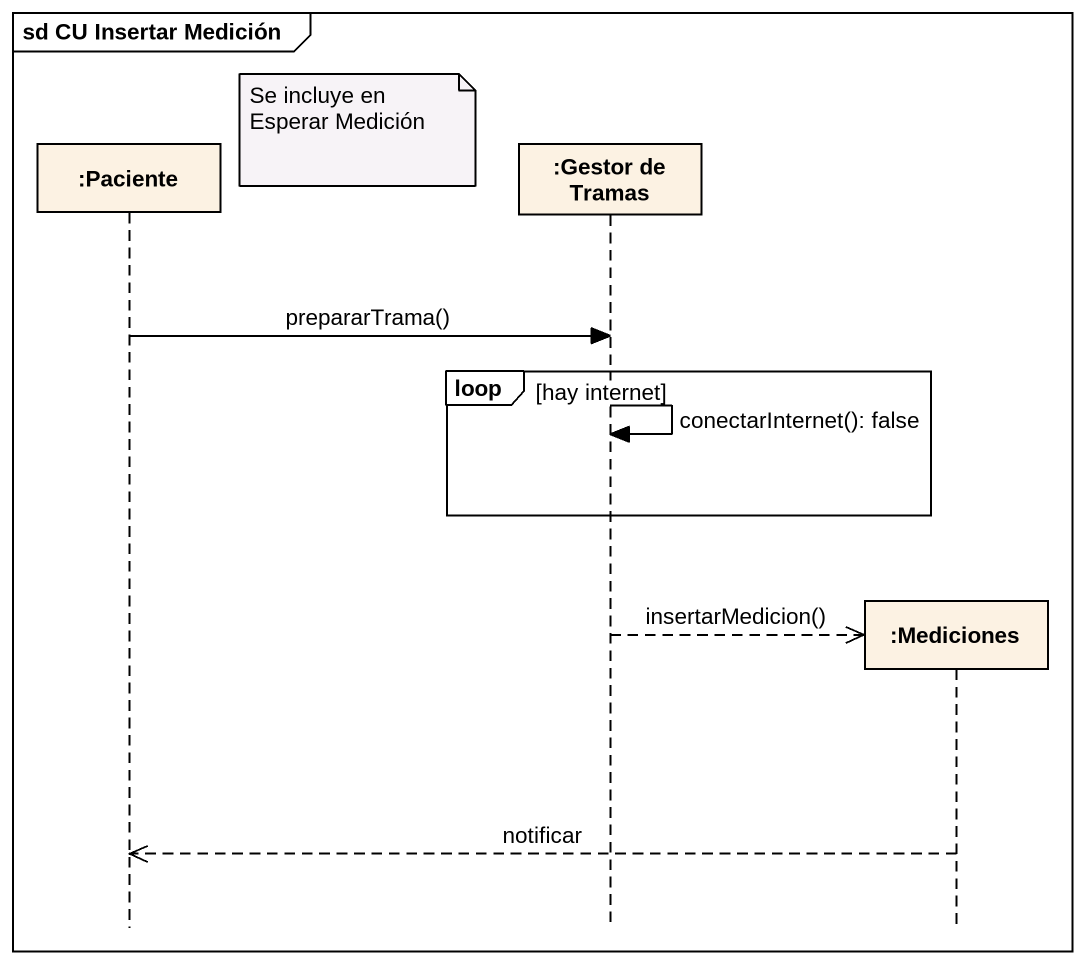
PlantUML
@startuml
mainframe sd CU Insertar Medición
hide footbox
participant ":Paciente" as Paciente
participant ":Gestor de Tramas" as Gestor_de_Tramas
participant ":Mediciones" as Mediciones

note right of Paciente : Se incluye en Esperar Medición
Paciente -> Gestor_de_Tramas : prepararTrama()
loop hay internet
  Gestor_de_Tramas -> Gestor_de_Tramas : conectarInternet(): false
end
Gestor_de_Tramas -->> Mediciones ** : insertarMedicion()
Mediciones -->> Paciente : notificar
@enduml
